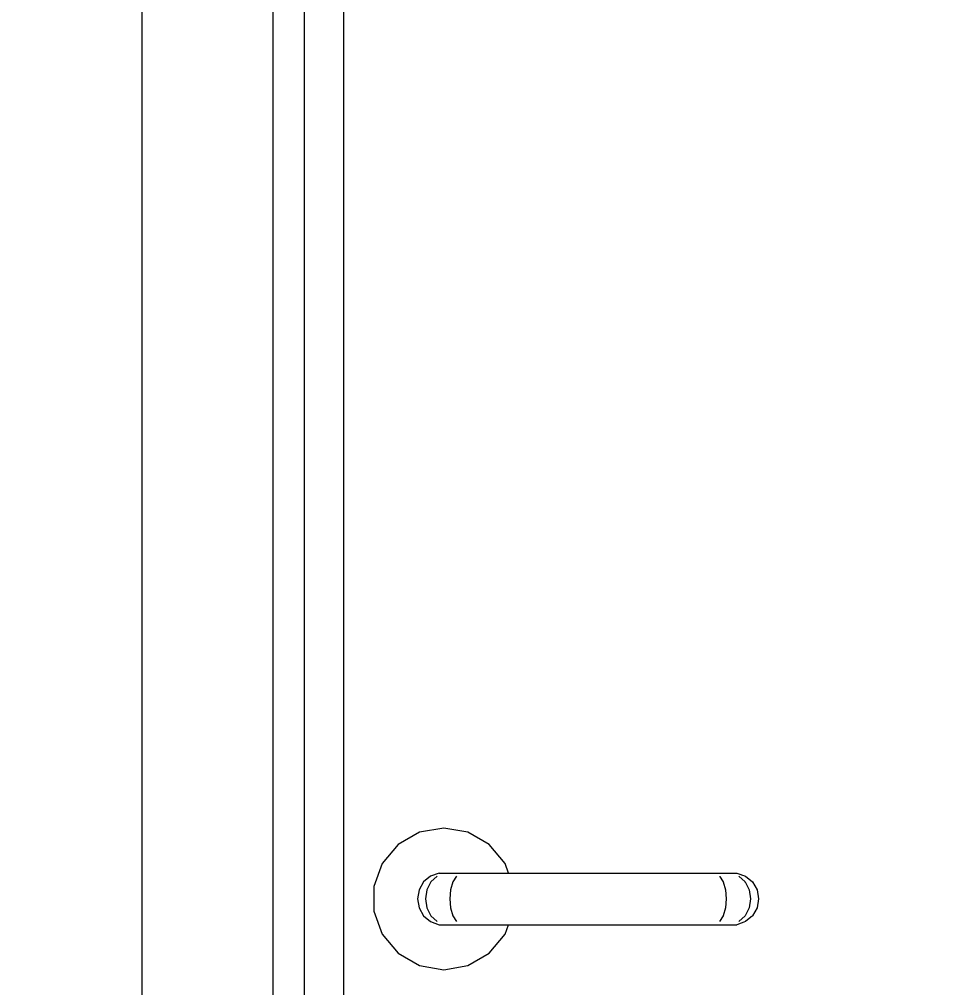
# Model space of a CAD drawing. Header units: millimetres. Extents: x -15634 to 67596, y -3027 to 55843.
# Drawn here: x 11260.7 to 11617.4, y 47961.8 to 48330.7 of the extents above; entities that cross this region are included whole.
import ezdxf

# ---------------------------------------------------------------- set-up
doc = ezdxf.new("R2010")
doc.units = ezdxf.units.MM
doc.header["$MEASUREMENT"] = 0
doc.set_wipeout_variables(frame=1)
doc.linetypes.add('Wipeout_Contour', pattern=[1000, 0, -1000])
doc.layers.add('Dimensioning - General', color=7, linetype='Continuous')
doc.layers.add('Structural - Bearing', color=7, linetype='Continuous')
for name, color, linetype, lineweight, true_color in [('Dimensioning - General_Pen_No__61', 7, 'Continuous', 20, 0x6a6a6a), ('Dimensioning - General_Pen_No__88', 7, 'Continuous', 20, 0xfd4435), ('Structural - Bearing_Pen_No__82', 7, 'Continuous', 20, 0xaaaaaa)]:
    doc.layers.add(name, color=color, linetype=linetype, lineweight=lineweight, true_color=true_color)
doc.styles.add('GENERATED_STYLE_6', font='calibril.ttf')
doc.dimstyles.new('GENERATED_STYLE__3', dxfattribs={"dimtxt": 195.999997, "dimasz": 106.4, "dimexe": 0.18, "dimexo": 0.0625, "dimgap": 0.09, "dimtad": 1, "dimdec": 0, "dimlfac": 0.1, "dimzin": 0, "dimdsep": 46, "dimtxsty": 'GENERATED_STYLE_6', "dimblk": 'ARROWHEAD_2', "dimblk1": 'ARROWHEAD_2', "dimblk2": 'ARROWHEAD_2', "dimcen": 0.09, "dimse1": 1, "dimse2": 1, "dimclrd": 256, "dimclre": 256, "dimclrt": 256, "dimadec": 0, "dimazin": 0, "dimtfac": 1, "dimtdec": 4, "dimtmove": 0, "dimatfit": 3, "dimfxl": 1, "dimtolj": 1, "dimtzin": 0, "dimarcsym": 0})

# ---------------------------------------------------------------- blocks, each defined once
blk = doc.blocks.new('*D67')
at = {"layer": 'Dimensioning - General_Pen_No__61', "color": 251, "linetype": 'Continuous', "lineweight": 20, "true_color": 0x6a6a6a, "transparency": 16777216}
for p, q in [((27454.43, 49636.02), (27594.43, 49555.19)), ((27629.43, 49595.6), (27419.43, 49595.6)), ((27524.43, 46895.6), (27524.43, 49595.6)), ((27454.43, 46936.02), (27594.43, 46855.19)), ((27629.43, 46895.6), (27419.43, 46895.6))]:
    blk.add_line(p, q, dxfattribs=at)
at = {"layer": 'Dimensioning - General_Pen_No__88', "color": 20, "lineweight": 20, "true_color": 0xfd4435, "transparency": 16777216, "char_height": 196, "attachment_point": 7, "rotation": 90, "style": 'GENERATED_STYLE_6'}
for s, insert in [('\\A1;{\\pql;\\fCalibri Light|b0|i0|c0|p34;20}', (27485.23, 49237.36)), ('\\A1;{\\pql;\\fCalibri Light|b0|i0|c0|p34;270}', (27485.23, 48007.27))]:
    blk.add_mtext(s, dxfattribs=dict(at, insert=insert))
blk = doc.blocks.new('ARROWHEAD_2')
at = {"color": 0, "linetype": 'Continuous', "lineweight": 0}
for p, q in [((-0.3781, -0.655), (0.3781, 0.655)), ((0, 0), (-1, 0))]:
    blk.add_line(p, q, dxfattribs=at)
blk = doc.blocks.new('*D115')
at = {"layer": 'Dimensioning - General_Pen_No__61', "color": 251, "linetype": 'Continuous', "lineweight": 20, "true_color": 0x6a6a6a, "transparency": 16777216}
for p, q in [((28004.43, 49636.02), (28144.43, 49555.19)), ((28179.43, 49595.6), (27969.43, 49595.6)), ((28074.43, 46895.6), (28074.43, 49595.6)), ((28004.43, 46936.02), (28144.43, 46855.19)), ((28179.43, 46895.6), (27969.43, 46895.6))]:
    blk.add_line(p, q, dxfattribs=at)
at = {"layer": 'Dimensioning - General_Pen_No__88', "color": 20, "lineweight": 20, "true_color": 0xfd4435, "transparency": 16777216, "char_height": 196, "attachment_point": 7, "rotation": 90, "style": 'GENERATED_STYLE_6'}
for s, insert in [('\\A1;{\\pql;\\fCalibri Light|b0|i0|c0|p34;20}', (28035.23, 49237.36)), ('\\A1;{\\pql;\\fCalibri Light|b0|i0|c0|p34;270}', (28035.23, 48007.27))]:
    blk.add_mtext(s, dxfattribs=dict(at, insert=insert))
blk = doc.blocks.new('*D136')
at = {"layer": 'Dimensioning - General_Pen_No__61', "color": 251, "linetype": 'Continuous', "lineweight": 20, "true_color": 0x6a6a6a, "transparency": 16777216}
for p, q in [((28554.43, 49836.02), (28694.43, 49755.19)), ((28729.43, 49795.6), (28519.43, 49795.6)), ((28624.43, 46895.6), (28624.43, 49795.6)), ((28554.43, 46936.02), (28694.43, 46855.19)), ((28729.43, 46895.6), (28519.43, 46895.6))]:
    blk.add_line(p, q, dxfattribs=at)
at = {"layer": 'Dimensioning - General_Pen_No__88', "color": 20, "lineweight": 20, "true_color": 0xfd4435, "transparency": 16777216, "insert": (28585.23, 48107.27), "char_height": 196, "attachment_point": 7, "rotation": 90, "style": 'GENERATED_STYLE_6'}
blk.add_mtext('\\A1;{\\pql;\\fCalibri Light|b0|i0|c0|p34;290}', dxfattribs=at)
blk = doc.blocks.new('*D163')
at = {"layer": 'Dimensioning - General_Pen_No__61', "color": 251, "linetype": 'Continuous', "lineweight": 20, "true_color": 0x6a6a6a, "transparency": 16777216}
for p, q in [((34964.93, 49636.02), (35104.93, 49555.19)), ((35139.93, 49595.6), (34929.93, 49595.6)), ((35034.93, 46895.6), (35034.93, 49595.6)), ((34964.93, 46936.02), (35104.93, 46855.19)), ((35139.93, 46895.6), (34929.93, 46895.6))]:
    blk.add_line(p, q, dxfattribs=at)
at = {"layer": 'Dimensioning - General_Pen_No__88', "color": 20, "lineweight": 20, "true_color": 0xfd4435, "transparency": 16777216, "char_height": 196, "attachment_point": 7, "rotation": 90, "style": 'GENERATED_STYLE_6'}
for s, insert in [('\\A1;{\\pql;\\fCalibri Light|b0|i0|c0|p34;20}', (34995.73, 49237.36)), ('\\A1;{\\pql;\\fCalibri Light|b0|i0|c0|p34;270}', (34995.73, 48007.27))]:
    blk.add_mtext(s, dxfattribs=dict(at, insert=insert))
blk = doc.blocks.new('*D211')
at = {"layer": 'Dimensioning - General_Pen_No__61', "color": 251, "linetype": 'Continuous', "lineweight": 20, "true_color": 0x6a6a6a, "transparency": 16777216}
for p, q in [((35514.93, 49636.02), (35654.93, 49555.19)), ((35689.93, 49595.6), (35479.93, 49595.6)), ((35584.93, 46895.6), (35584.93, 49595.6)), ((35514.93, 46936.02), (35654.93, 46855.19)), ((35689.93, 46895.6), (35479.93, 46895.6))]:
    blk.add_line(p, q, dxfattribs=at)
at = {"layer": 'Dimensioning - General_Pen_No__88', "color": 20, "lineweight": 20, "true_color": 0xfd4435, "transparency": 16777216, "char_height": 196, "attachment_point": 7, "rotation": 90, "style": 'GENERATED_STYLE_6'}
for s, insert in [('\\A1;{\\pql;\\fCalibri Light|b0|i0|c0|p34;20}', (35545.73, 49237.36)), ('\\A1;{\\pql;\\fCalibri Light|b0|i0|c0|p34;270}', (35545.73, 48007.27))]:
    blk.add_mtext(s, dxfattribs=dict(at, insert=insert))
blk = doc.blocks.new('*D232')
at = {"layer": 'Dimensioning - General_Pen_No__61', "color": 251, "linetype": 'Continuous', "lineweight": 20, "true_color": 0x6a6a6a, "transparency": 16777216}
for p, q in [((36064.93, 49836.02), (36204.93, 49755.19)), ((36239.93, 49795.6), (36029.93, 49795.6)), ((36134.93, 46895.6), (36134.93, 49795.6)), ((36064.93, 46936.02), (36204.93, 46855.19)), ((36239.93, 46895.6), (36029.93, 46895.6))]:
    blk.add_line(p, q, dxfattribs=at)
at = {"layer": 'Dimensioning - General_Pen_No__88', "color": 20, "lineweight": 20, "true_color": 0xfd4435, "transparency": 16777216, "insert": (36095.73, 48107.27), "char_height": 196, "attachment_point": 7, "rotation": 90, "style": 'GENERATED_STYLE_6'}
blk.add_mtext('\\A1;{\\pql;\\fCalibri Light|b0|i0|c0|p34;290}', dxfattribs=at)

msp = doc.modelspace()

# ---------------------------------------------------------------- wipeouts: each hides what was drawn before it
at = {"color": 254, "linetype": 'Wipeout_Contour', "lineweight": 0, "ltscale": 197449.76074}
msp.add_wipeout([(11369.37, 49070.6), (11357.37, 49082.6), (11357.37, 46995.6), (11369.37, 46995.6)], dxfattribs=at).dxf.layer = 'Structural - Bearing'
at = {"color": 254, "linetype": 'Wipeout_Contour', "lineweight": 0, "ltscale": 1381409.39895904}
msp.add_wipeout([(11395.78, 47990.92), (11398.98, 47982.1), (11405.01, 47974.92), (11413.13, 47970.23), (11422.37, 47968.6), (11431.6, 47970.23), (11439.72, 47974.92), (11445.75, 47982.1), (11447.08, 47985.76), (11420.63, 47985.76), (11417.37, 47986.94), (11414.71, 47989.18), (11412.97, 47992.18), (11412.37, 47995.6), (11412.97, 47999.02), (11414.71, 48002.03), (11417.37, 48004.26), (11420.63, 48005.45), (11437.6, 48005.45), (11447.08, 48005.45), (11445.75, 48009.1), (11439.72, 48016.29), (11431.6, 48020.98), (11422.37, 48022.6), (11413.13, 48020.98), (11405.01, 48016.29), (11398.98, 48009.1), (11395.78, 48000.29)], dxfattribs=at).dxf.layer = 'Structural - Bearing'

# ---------------------------------------------------------------- next in the draw order: linework, layer by layer
at = {"layer": 'Structural - Bearing_Pen_No__82', "color": 253, "linetype": 'Continuous', "lineweight": 20, "true_color": 0xaaaaaa}
for p, q in [((11413.13, 48020.98), (11405.01, 48016.29)), ((11422.37, 48022.6), (11413.13, 48020.98)), ((11431.6, 48020.98), (11422.37, 48022.6)), ((11439.72, 48016.29), (11431.6, 48020.98)), ((11405.01, 48016.29), (11398.98, 48009.1)), ((11445.75, 48009.1), (11439.72, 48016.29)), ((11398.98, 48009.1), (11395.78, 48000.29)), ((11395.78, 48000.29), (11395.78, 47990.92)), ((11395.78, 47990.92), (11398.98, 47982.1)), ((11398.98, 47982.1), (11405.01, 47974.92)), ((11439.72, 47974.92), (11445.75, 47982.1)), ((11405.01, 47974.92), (11413.13, 47970.23)), ((11431.6, 47970.23), (11439.72, 47974.92)), ((11413.13, 47970.23), (11422.37, 47968.6)), ((11422.37, 47968.6), (11431.6, 47970.23))]:
    msp.add_line(p, q, dxfattribs=at)

# ---------------------------------------------------------------- next in the draw order: wipeouts: each hides what was drawn before it
at = {"color": 254, "linetype": 'Wipeout_Contour', "lineweight": 0, "ltscale": 197481.662678}
msp.add_wipeout([(11307.37, 46995.6), (11357.37, 46995.6), (11357.37, 49082.6), (11307.37, 49132.6)], dxfattribs=at).dxf.layer = 'Structural - Bearing'
at = {"color": 254, "linetype": 'Wipeout_Contour', "lineweight": 0, "ltscale": 197421.295433}
msp.add_wipeout([(11369.37, 46995.6), (11384.37, 46995.6), (11384.37, 49055.6), (11369.37, 49055.6)], dxfattribs=at).dxf.layer = 'Structural - Bearing'
at = {"color": 254, "linetype": 'Wipeout_Contour', "lineweight": 0, "ltscale": 197378.278536}
msp.add_wipeout([(11417.37, 48004.26), (11419.89, 48004.26), (11422.82, 48005.45), (11420.63, 48005.45)], dxfattribs=at).dxf.layer = 'Structural - Bearing'
at = {"color": 254, "linetype": 'Wipeout_Contour', "lineweight": 0, "ltscale": 197330.065746}
msp.add_wipeout([(11415.41, 47995.6), (11412.37, 47995.6), (11412.97, 47992.18), (11415.95, 47992.18)], dxfattribs=at).dxf.layer = 'Structural - Bearing'

# ---------------------------------------------------------------- next in the draw order: linework, layer by layer
at = {"layer": 'Structural - Bearing_Pen_No__82', "color": 253, "linetype": 'Continuous', "lineweight": 20, "true_color": 0xaaaaaa}
for p, q in [((11307.37, 49132.6), (11307.37, 46995.6)), ((11357.37, 46995.6), (11357.37, 49082.6)), ((11369.37, 46995.6), (11369.37, 49070.6)), ((11384.37, 46995.6), (11384.37, 49055.6))]:
    msp.add_line(p, q, dxfattribs=at)

# ---------------------------------------------------------------- next in the draw order: wipeouts: each hides what was drawn before it
at = {"color": 254, "linetype": 'Wipeout_Contour', "lineweight": 0, "ltscale": 197369.025842}
msp.add_wipeout([(11414.71, 48002.03), (11417.51, 48002.03), (11419.89, 48004.26), (11417.37, 48004.26)], dxfattribs=at).dxf.layer = 'Structural - Bearing'
at = {"color": 254, "linetype": 'Wipeout_Contour', "lineweight": 0, "ltscale": 197318.580496}
msp.add_wipeout([(11412.97, 47992.18), (11414.71, 47989.18), (11417.51, 47989.18), (11415.95, 47992.18)], dxfattribs=at).dxf.layer = 'Structural - Bearing'

# ---------------------------------------------------------------- next in the draw order: wipeouts: each hides what was drawn before it
at = {"color": 254, "linetype": 'Wipeout_Contour', "lineweight": 0, "ltscale": 197382.486038}
msp.add_wipeout([(11422.82, 48005.45), (11419.89, 48004.26), (11427.28, 48004.26), (11428.97, 48005.45)], dxfattribs=at).dxf.layer = 'Structural - Bearing'
at = {"color": 254, "linetype": 'Wipeout_Contour', "lineweight": 0, "ltscale": 197356.903741}
msp.add_wipeout([(11412.97, 47999.02), (11415.95, 47999.02), (11417.51, 48002.03), (11414.71, 48002.03)], dxfattribs=at).dxf.layer = 'Structural - Bearing'
at = {"color": 254, "linetype": 'Wipeout_Contour', "lineweight": 0, "ltscale": 197310.31178}
msp.add_wipeout([(11414.71, 47989.18), (11417.37, 47986.94), (11419.89, 47986.94), (11417.51, 47989.18)], dxfattribs=at).dxf.layer = 'Structural - Bearing'

# ---------------------------------------------------------------- next in the draw order: wipeouts: each hides what was drawn before it
at = {"color": 254, "linetype": 'Wipeout_Contour', "lineweight": 0, "ltscale": 197373.89974}
msp.add_wipeout([(11419.89, 48004.26), (11417.51, 48002.03), (11425.9, 48002.03), (11427.28, 48004.26)], dxfattribs=at).dxf.layer = 'Structural - Bearing'
at = {"color": 254, "linetype": 'Wipeout_Contour', "lineweight": 0, "ltscale": 197343.375336}
msp.add_wipeout([(11412.97, 47999.02), (11412.37, 47995.6), (11415.41, 47995.6), (11415.95, 47999.02)], dxfattribs=at).dxf.layer = 'Structural - Bearing'
at = {"color": 254, "linetype": 'Wipeout_Contour', "lineweight": 0, "ltscale": 197306.255996}
msp.add_wipeout([(11417.37, 47986.94), (11420.63, 47985.76), (11422.82, 47985.76), (11419.89, 47986.94)], dxfattribs=at).dxf.layer = 'Structural - Bearing'

# ---------------------------------------------------------------- next in the draw order: linework, layer by layer
at = {"layer": 'Structural - Bearing_Pen_No__82', "color": 253, "linetype": 'Continuous', "lineweight": 20, "true_color": 0xaaaaaa}
for p, q in [((11420.63, 48005.45), (11417.37, 48004.26)), ((11420.63, 48005.45), (11422.82, 48005.45)), ((11412.97, 47999.02), (11412.37, 47995.6)), ((11412.37, 47995.6), (11412.97, 47992.18))]:
    msp.add_line(p, q, dxfattribs=at)

# ---------------------------------------------------------------- next in the draw order: wipeouts: each hides what was drawn before it
at = {"color": 254, "linetype": 'Wipeout_Contour', "lineweight": 0, "ltscale": 197389.698791}
msp.add_wipeout([(11428.97, 48005.45), (11427.28, 48004.26), (11436.71, 48004.26), (11437.14, 48005.45)], dxfattribs=at).dxf.layer = 'Structural - Bearing'
at = {"color": 254, "linetype": 'Wipeout_Contour', "lineweight": 0, "ltscale": 197362.273564}
msp.add_wipeout([(11415.95, 47999.02), (11425, 47999.02), (11425.9, 48002.03), (11417.51, 48002.03)], dxfattribs=at).dxf.layer = 'Structural - Bearing'
at = {"color": 254, "linetype": 'Wipeout_Contour', "lineweight": 0, "ltscale": 197335.701747}
msp.add_wipeout([(11424.69, 47995.6), (11415.41, 47995.6), (11415.95, 47992.18), (11425, 47992.18)], dxfattribs=at).dxf.layer = 'Structural - Bearing'

# ---------------------------------------------------------------- next in the draw order: linework, layer by layer
at = {"layer": 'Structural - Bearing_Pen_No__82', "color": 253, "linetype": 'Continuous', "lineweight": 20, "true_color": 0xaaaaaa}
for p, q in [((11417.37, 48004.26), (11414.71, 48002.03)), ((11419.89, 48004.26), (11417.51, 48002.03))]:
    msp.add_line(p, q, dxfattribs=at)

# ---------------------------------------------------------------- next in the draw order: wipeouts: each hides what was drawn before it
at = {"color": 254, "linetype": 'Wipeout_Contour', "lineweight": 0, "ltscale": 197382.161174}
msp.add_wipeout([(11427.28, 48004.26), (11425.9, 48002.03), (11436.36, 48002.03), (11436.71, 48004.26)], dxfattribs=at).dxf.layer = 'Structural - Bearing'
at = {"color": 254, "linetype": 'Wipeout_Contour', "lineweight": 0, "ltscale": 197349.010961}
msp.add_wipeout([(11415.95, 47999.02), (11415.41, 47995.6), (11424.69, 47995.6), (11425, 47999.02)], dxfattribs=at).dxf.layer = 'Structural - Bearing'
at = {"color": 254, "linetype": 'Wipeout_Contour', "lineweight": 0, "ltscale": 197323.951353}
msp.add_wipeout([(11425, 47992.18), (11415.95, 47992.18), (11417.51, 47989.18), (11425.9, 47989.18)], dxfattribs=at).dxf.layer = 'Structural - Bearing'

# ---------------------------------------------------------------- next in the draw order: linework, layer by layer
at = {"layer": 'Structural - Bearing_Pen_No__82', "color": 253, "linetype": 'Continuous', "lineweight": 20, "true_color": 0xaaaaaa}
for p, q in [((11422.82, 48005.45), (11428.97, 48005.45)), ((11414.71, 48002.03), (11412.97, 47999.02)), ((11417.51, 48002.03), (11415.95, 47999.02)), ((11415.95, 47999.02), (11415.41, 47995.6)), ((11415.41, 47995.6), (11415.95, 47992.18)), ((11412.97, 47992.18), (11414.71, 47989.18))]:
    msp.add_line(p, q, dxfattribs=at)

# ---------------------------------------------------------------- next in the draw order: wipeouts: each hides what was drawn before it
at = {"color": 254, "linetype": 'Wipeout_Contour', "lineweight": 0, "ltscale": 197431.423416}
msp.add_wipeout([(11437.14, 48005.45), (11436.71, 48004.26), (11518.03, 48004.26), (11517.6, 48005.45)], dxfattribs=at).dxf.layer = 'Structural - Bearing'
at = {"color": 254, "linetype": 'Wipeout_Contour', "lineweight": 0, "ltscale": 197371.313296}
msp.add_wipeout([(11425.9, 48002.03), (11425, 47999.02), (11436.13, 47999.02), (11436.36, 48002.03)], dxfattribs=at).dxf.layer = 'Structural - Bearing'
at = {"color": 254, "linetype": 'Wipeout_Contour', "lineweight": 0, "ltscale": 197345.155836}
msp.add_wipeout([(11424.69, 47995.6), (11425, 47992.18), (11436.13, 47992.18), (11436.05, 47995.6)], dxfattribs=at).dxf.layer = 'Structural - Bearing'
at = {"color": 254, "linetype": 'Wipeout_Contour', "lineweight": 0, "ltscale": 197315.187118}
msp.add_wipeout([(11425.9, 47989.18), (11417.51, 47989.18), (11419.89, 47986.94), (11427.28, 47986.94)], dxfattribs=at).dxf.layer = 'Structural - Bearing'

# ---------------------------------------------------------------- next in the draw order: linework, layer by layer
at = {"layer": 'Structural - Bearing_Pen_No__82', "color": 253, "linetype": 'Continuous', "lineweight": 20, "true_color": 0xaaaaaa}
for p, q in [((11427.28, 48004.26), (11425.9, 48002.03)), ((11415.95, 47992.18), (11417.51, 47989.18)), ((11414.71, 47989.18), (11417.37, 47986.94))]:
    msp.add_line(p, q, dxfattribs=at)

# ---------------------------------------------------------------- next in the draw order: wipeouts: each hides what was drawn before it
at = {"color": 254, "linetype": 'Wipeout_Contour', "lineweight": 0, "ltscale": 197424.771736}
msp.add_wipeout([(11436.71, 48004.26), (11436.36, 48002.03), (11518.38, 48002.03), (11518.03, 48004.26)], dxfattribs=at).dxf.layer = 'Structural - Bearing'
at = {"color": 254, "linetype": 'Wipeout_Contour', "lineweight": 0, "ltscale": 197358.46442}
msp.add_wipeout([(11425, 47999.02), (11424.69, 47995.6), (11436.05, 47995.6), (11436.13, 47999.02)], dxfattribs=at).dxf.layer = 'Structural - Bearing'
at = {"color": 254, "linetype": 'Wipeout_Contour', "lineweight": 0, "ltscale": 197332.992823}
msp.add_wipeout([(11425, 47992.18), (11425.9, 47989.18), (11436.36, 47989.18), (11436.13, 47992.18)], dxfattribs=at).dxf.layer = 'Structural - Bearing'
at = {"color": 254, "linetype": 'Wipeout_Contour', "lineweight": 0, "ltscale": 197310.465028}
msp.add_wipeout([(11419.89, 47986.94), (11422.82, 47985.76), (11428.97, 47985.76), (11427.28, 47986.94)], dxfattribs=at).dxf.layer = 'Structural - Bearing'

# ---------------------------------------------------------------- next in the draw order: linework, layer by layer
at = {"layer": 'Structural - Bearing_Pen_No__82', "color": 253, "linetype": 'Continuous', "lineweight": 20, "true_color": 0xaaaaaa}
for p, q in [((11447.08, 48005.45), (11445.75, 48009.1)), ((11428.97, 48005.45), (11437.14, 48005.45)), ((11425.9, 48002.03), (11425, 47999.02)), ((11425, 47999.02), (11424.69, 47995.6)), ((11424.69, 47995.6), (11425, 47992.18)), ((11417.37, 47986.94), (11420.63, 47985.76)), ((11417.51, 47989.18), (11419.89, 47986.94)), ((11420.63, 47985.76), (11422.82, 47985.76))]:
    msp.add_line(p, q, dxfattribs=at)

# ---------------------------------------------------------------- next in the draw order: wipeouts: each hides what was drawn before it
at = {"color": 254, "linetype": 'Wipeout_Contour', "lineweight": 0, "ltscale": 197473.179197}
msp.add_wipeout([(11517.6, 48005.45), (11518.03, 48004.26), (11527.46, 48004.26), (11525.77, 48005.45)], dxfattribs=at).dxf.layer = 'Structural - Bearing'
at = {"color": 254, "linetype": 'Wipeout_Contour', "lineweight": 0, "ltscale": 197414.57985}
msp.add_wipeout([(11436.36, 48002.03), (11436.13, 47999.02), (11518.6, 47999.02), (11518.38, 48002.03)], dxfattribs=at).dxf.layer = 'Structural - Bearing'
at = {"color": 254, "linetype": 'Wipeout_Contour', "lineweight": 0, "ltscale": 197388.771418}
msp.add_wipeout([(11436.05, 47995.6), (11436.13, 47992.18), (11518.6, 47992.18), (11518.68, 47995.6)], dxfattribs=at).dxf.layer = 'Structural - Bearing'
at = {"color": 254, "linetype": 'Wipeout_Contour', "lineweight": 0, "ltscale": 197323.450991}
msp.add_wipeout([(11425.9, 47989.18), (11427.28, 47986.94), (11436.71, 47986.94), (11436.36, 47989.18)], dxfattribs=at).dxf.layer = 'Structural - Bearing'

# ---------------------------------------------------------------- next in the draw order: linework, layer by layer
at = {"layer": 'Structural - Bearing_Pen_No__82', "color": 253, "linetype": 'Continuous', "lineweight": 20, "true_color": 0xaaaaaa}
msp.add_line((11425, 47992.18), (11425.9, 47989.18), dxfattribs=at)

# ---------------------------------------------------------------- next in the draw order: wipeouts: each hides what was drawn before it
at = {"color": 254, "linetype": 'Wipeout_Contour', "lineweight": 0, "ltscale": 197467.418054}
msp.add_wipeout([(11518.03, 48004.26), (11518.38, 48002.03), (11528.83, 48002.03), (11527.46, 48004.26)], dxfattribs=at).dxf.layer = 'Structural - Bearing'
at = {"color": 254, "linetype": 'Wipeout_Contour', "lineweight": 0, "ltscale": 197402.077067}
msp.add_wipeout([(11436.13, 47999.02), (11436.05, 47995.6), (11518.68, 47995.6), (11518.6, 47999.02)], dxfattribs=at).dxf.layer = 'Structural - Bearing'
at = {"color": 254, "linetype": 'Wipeout_Contour', "lineweight": 0, "ltscale": 197376.26776}
msp.add_wipeout([(11436.13, 47992.18), (11436.36, 47989.18), (11518.38, 47989.18), (11518.6, 47992.18)], dxfattribs=at).dxf.layer = 'Structural - Bearing'
at = {"color": 254, "linetype": 'Wipeout_Contour', "lineweight": 0, "ltscale": 197317.680401}
msp.add_wipeout([(11427.28, 47986.94), (11428.97, 47985.76), (11437.14, 47985.76), (11436.71, 47986.94)], dxfattribs=at).dxf.layer = 'Structural - Bearing'

# ---------------------------------------------------------------- next in the draw order: linework, layer by layer
at = {"layer": 'Structural - Bearing_Pen_No__82', "color": 253, "linetype": 'Continuous', "lineweight": 20, "true_color": 0xaaaaaa}
for p, q in [((11437.14, 48005.45), (11517.6, 48005.45)), ((11425.9, 47989.18), (11427.28, 47986.94)), ((11422.82, 47985.76), (11428.97, 47985.76))]:
    msp.add_line(p, q, dxfattribs=at)

# ---------------------------------------------------------------- next in the draw order: wipeouts: each hides what was drawn before it
at = {"color": 254, "linetype": 'Wipeout_Contour', "lineweight": 0, "ltscale": 197480.449646}
msp.add_wipeout([(11531.91, 48005.45), (11525.77, 48005.45), (11527.46, 48004.26), (11534.84, 48004.26)], dxfattribs=at).dxf.layer = 'Structural - Bearing'
at = {"color": 254, "linetype": 'Wipeout_Contour', "lineweight": 0, "ltscale": 197457.885659}
msp.add_wipeout([(11518.38, 48002.03), (11518.6, 47999.02), (11529.73, 47999.02), (11528.83, 48002.03)], dxfattribs=at).dxf.layer = 'Structural - Bearing'
at = {"color": 254, "linetype": 'Wipeout_Contour', "lineweight": 0, "ltscale": 197432.428121}
msp.add_wipeout([(11518.68, 47995.6), (11518.6, 47992.18), (11529.73, 47992.18), (11530.04, 47995.6)], dxfattribs=at).dxf.layer = 'Structural - Bearing'
at = {"color": 254, "linetype": 'Wipeout_Contour', "lineweight": 0, "ltscale": 197366.074208}
msp.add_wipeout([(11436.36, 47989.18), (11436.71, 47986.94), (11518.03, 47986.94), (11518.38, 47989.18)], dxfattribs=at).dxf.layer = 'Structural - Bearing'

# ---------------------------------------------------------------- next in the draw order: wipeouts: each hides what was drawn before it
at = {"color": 254, "linetype": 'Wipeout_Contour', "lineweight": 0, "ltscale": 197475.747626}
msp.add_wipeout([(11527.46, 48004.26), (11528.83, 48002.03), (11537.23, 48002.03), (11534.84, 48004.26)], dxfattribs=at).dxf.layer = 'Structural - Bearing'
at = {"color": 254, "linetype": 'Wipeout_Contour', "lineweight": 0, "ltscale": 197445.730834}
msp.add_wipeout([(11518.6, 47999.02), (11518.68, 47995.6), (11530.04, 47995.6), (11529.73, 47999.02)], dxfattribs=at).dxf.layer = 'Structural - Bearing'
at = {"color": 254, "linetype": 'Wipeout_Contour', "lineweight": 0, "ltscale": 197419.58196}
msp.add_wipeout([(11518.6, 47992.18), (11518.38, 47989.18), (11528.83, 47989.18), (11529.73, 47992.18)], dxfattribs=at).dxf.layer = 'Structural - Bearing'
at = {"color": 254, "linetype": 'Wipeout_Contour', "lineweight": 0, "ltscale": 197359.420239}
msp.add_wipeout([(11436.71, 47986.94), (11437.14, 47985.76), (11517.6, 47985.76), (11518.03, 47986.94)], dxfattribs=at).dxf.layer = 'Structural - Bearing'

# ---------------------------------------------------------------- next in the draw order: linework, layer by layer
at = {"layer": 'Structural - Bearing_Pen_No__82', "color": 253, "linetype": 'Continuous', "lineweight": 20, "true_color": 0xaaaaaa}
for p, q in [((11517.6, 48005.45), (11525.77, 48005.45)), ((11428.97, 47985.76), (11437.14, 47985.76)), ((11445.75, 47982.1), (11447.08, 47985.76))]:
    msp.add_line(p, q, dxfattribs=at)

# ---------------------------------------------------------------- next in the draw order: wipeouts: each hides what was drawn before it
at = {"color": 254, "linetype": 'Wipeout_Contour', "lineweight": 0, "ltscale": 197484.694767}
msp.add_wipeout([(11531.91, 48005.45), (11534.84, 48004.26), (11537.37, 48004.26), (11534.1, 48005.45)], dxfattribs=at).dxf.layer = 'Structural - Bearing'
at = {"color": 254, "linetype": 'Wipeout_Contour', "lineweight": 0, "ltscale": 197467.001591}
msp.add_wipeout([(11537.23, 48002.03), (11528.83, 48002.03), (11529.73, 47999.02), (11538.78, 47999.02)], dxfattribs=at).dxf.layer = 'Structural - Bearing'
at = {"color": 254, "linetype": 'Wipeout_Contour', "lineweight": 0, "ltscale": 197441.962807}
msp.add_wipeout([(11530.04, 47995.6), (11529.73, 47992.18), (11538.78, 47992.18), (11539.32, 47995.6)], dxfattribs=at).dxf.layer = 'Structural - Bearing'
at = {"color": 254, "linetype": 'Wipeout_Contour', "lineweight": 0, "ltscale": 197408.733193}
msp.add_wipeout([(11518.38, 47989.18), (11518.03, 47986.94), (11527.46, 47986.94), (11528.83, 47989.18)], dxfattribs=at).dxf.layer = 'Structural - Bearing'

# ---------------------------------------------------------------- next in the draw order: linework, layer by layer
at = {"layer": 'Structural - Bearing_Pen_No__82', "color": 253, "linetype": 'Continuous', "lineweight": 20, "true_color": 0xaaaaaa}
for p, q in [((11525.77, 48005.45), (11531.91, 48005.45)), ((11527.46, 48004.26), (11528.83, 48002.03))]:
    msp.add_line(p, q, dxfattribs=at)

# ---------------------------------------------------------------- next in the draw order: wipeouts: each hides what was drawn before it
at = {"color": 254, "linetype": 'Wipeout_Contour', "lineweight": 0, "ltscale": 197480.666872}
msp.add_wipeout([(11534.84, 48004.26), (11537.23, 48002.03), (11540.03, 48002.03), (11537.37, 48004.26)], dxfattribs=at).dxf.layer = 'Structural - Bearing'
at = {"color": 254, "linetype": 'Wipeout_Contour', "lineweight": 0, "ltscale": 197455.264884}
msp.add_wipeout([(11529.73, 47999.02), (11530.04, 47995.6), (11539.32, 47995.6), (11538.78, 47999.02)], dxfattribs=at).dxf.layer = 'Structural - Bearing'
at = {"color": 254, "linetype": 'Wipeout_Contour', "lineweight": 0, "ltscale": 197428.699642}
msp.add_wipeout([(11528.83, 47989.18), (11537.23, 47989.18), (11538.78, 47992.18), (11529.73, 47992.18)], dxfattribs=at).dxf.layer = 'Structural - Bearing'
at = {"color": 254, "linetype": 'Wipeout_Contour', "lineweight": 0, "ltscale": 197401.191243}
msp.add_wipeout([(11518.03, 47986.94), (11517.6, 47985.76), (11525.77, 47985.76), (11527.46, 47986.94)], dxfattribs=at).dxf.layer = 'Structural - Bearing'

# ---------------------------------------------------------------- next in the draw order: linework, layer by layer
at = {"layer": 'Structural - Bearing_Pen_No__82', "color": 253, "linetype": 'Continuous', "lineweight": 20, "true_color": 0xaaaaaa}
for p, q in [((11531.91, 48005.45), (11534.1, 48005.45)), ((11534.1, 48005.45), (11537.37, 48004.26)), ((11528.83, 48002.03), (11529.73, 47999.02)), ((11529.73, 47999.02), (11530.04, 47995.6)), ((11530.04, 47995.6), (11529.73, 47992.18)), ((11437.14, 47985.76), (11517.6, 47985.76))]:
    msp.add_line(p, q, dxfattribs=at)

# ---------------------------------------------------------------- next in the draw order: wipeouts: each hides what was drawn before it
at = {"color": 254, "linetype": 'Wipeout_Contour', "lineweight": 0, "ltscale": 197472.422833}
msp.add_wipeout([(11537.23, 48002.03), (11538.78, 47999.02), (11541.76, 47999.02), (11540.03, 48002.03)], dxfattribs=at).dxf.layer = 'Structural - Bearing'
at = {"color": 254, "linetype": 'Wipeout_Contour', "lineweight": 0, "ltscale": 197447.653583}
msp.add_wipeout([(11539.32, 47995.6), (11538.78, 47992.18), (11541.76, 47992.18), (11542.37, 47995.6)], dxfattribs=at).dxf.layer = 'Structural - Bearing'
at = {"color": 254, "linetype": 'Wipeout_Contour', "lineweight": 0, "ltscale": 197417.065221}
msp.add_wipeout([(11528.83, 47989.18), (11527.46, 47986.94), (11534.84, 47986.94), (11537.23, 47989.18)], dxfattribs=at).dxf.layer = 'Structural - Bearing'

# ---------------------------------------------------------------- next in the draw order: linework, layer by layer
at = {"layer": 'Structural - Bearing_Pen_No__82', "color": 253, "linetype": 'Continuous', "lineweight": 20, "true_color": 0xaaaaaa}
for p, q in [((11534.84, 48004.26), (11537.23, 48002.03)), ((11537.37, 48004.26), (11540.03, 48002.03)), ((11529.73, 47992.18), (11528.83, 47989.18))]:
    msp.add_line(p, q, dxfattribs=at)

# ---------------------------------------------------------------- next in the draw order: wipeouts: each hides what was drawn before it
at = {"color": 254, "linetype": 'Wipeout_Contour', "lineweight": 0, "ltscale": 197460.95528}
msp.add_wipeout([(11541.76, 47999.02), (11538.78, 47999.02), (11539.32, 47995.6), (11542.37, 47995.6)], dxfattribs=at).dxf.layer = 'Structural - Bearing'
at = {"color": 254, "linetype": 'Wipeout_Contour', "lineweight": 0, "ltscale": 197434.121927}
msp.add_wipeout([(11537.23, 47989.18), (11540.03, 47989.18), (11541.76, 47992.18), (11538.78, 47992.18)], dxfattribs=at).dxf.layer = 'Structural - Bearing'
at = {"color": 254, "linetype": 'Wipeout_Contour', "lineweight": 0, "ltscale": 197408.464331}
msp.add_wipeout([(11525.77, 47985.76), (11531.91, 47985.76), (11534.84, 47986.94), (11527.46, 47986.94)], dxfattribs=at).dxf.layer = 'Structural - Bearing'

# ---------------------------------------------------------------- next in the draw order: linework, layer by layer
at = {"layer": 'Structural - Bearing_Pen_No__82', "color": 253, "linetype": 'Continuous', "lineweight": 20, "true_color": 0xaaaaaa}
for p, q in [((11537.23, 48002.03), (11538.78, 47999.02)), ((11540.03, 48002.03), (11541.76, 47999.02)), ((11538.78, 47999.02), (11539.32, 47995.6)), ((11541.76, 47999.02), (11542.37, 47995.6)), ((11539.32, 47995.6), (11538.78, 47992.18)), ((11542.37, 47995.6), (11541.76, 47992.18)), ((11528.83, 47989.18), (11527.46, 47986.94)), ((11517.6, 47985.76), (11525.77, 47985.76))]:
    msp.add_line(p, q, dxfattribs=at)

# ---------------------------------------------------------------- next in the draw order: wipeouts: each hides what was drawn before it
at = {"color": 254, "linetype": 'Wipeout_Contour', "lineweight": 0, "ltscale": 197421.985918}
msp.add_wipeout([(11534.84, 47986.94), (11537.37, 47986.94), (11540.03, 47989.18), (11537.23, 47989.18)], dxfattribs=at).dxf.layer = 'Structural - Bearing'

# ---------------------------------------------------------------- next in the draw order: linework, layer by layer
at = {"layer": 'Structural - Bearing_Pen_No__82', "color": 253, "linetype": 'Continuous', "lineweight": 20, "true_color": 0xaaaaaa}
for p, q in [((11538.78, 47992.18), (11537.23, 47989.18)), ((11541.76, 47992.18), (11540.03, 47989.18))]:
    msp.add_line(p, q, dxfattribs=at)

# ---------------------------------------------------------------- next in the draw order: wipeouts: each hides what was drawn before it
at = {"color": 254, "linetype": 'Wipeout_Contour', "lineweight": 0, "ltscale": 197412.710995}
msp.add_wipeout([(11531.91, 47985.76), (11534.1, 47985.76), (11537.37, 47986.94), (11534.84, 47986.94)], dxfattribs=at).dxf.layer = 'Structural - Bearing'

# ---------------------------------------------------------------- next in the draw order: linework, layer by layer
at = {"layer": 'Structural - Bearing_Pen_No__82', "color": 253, "linetype": 'Continuous', "lineweight": 20, "true_color": 0xaaaaaa}
for p, q in [((11537.37, 47986.94), (11534.1, 47985.76)), ((11537.23, 47989.18), (11534.84, 47986.94)), ((11540.03, 47989.18), (11537.37, 47986.94)), ((11525.77, 47985.76), (11531.91, 47985.76)), ((11531.91, 47985.76), (11534.1, 47985.76))]:
    msp.add_line(p, q, dxfattribs=at)

# ---------------------------------------------------------------- next in the draw order: dimensions: what is measured, and where the dimension line sits
at = {"layer": 'Dimensioning - General', "color": 251, "linetype": 'Continuous', "lineweight": 20, "true_color": 0x6a6a6a}
for base, p1, p2, picture, middle in [((28624.43, 49795.6), (2253.58, 46895.6), (2139.38, 49795.6), '*D136', (28487.23, 48331.4)), ((36134.93, 49795.6), (9764.08, 46895.6), (9649.88, 49795.6), '*D232', (35997.73, 48331.4)), ((28074.43, 49595.6), (-176.55, 46895.6), (-273.18, 49595.6), '*D115', (27937.23, 48231.4)), ((27524.43, 49595.6), (-77.02, 46895.6), (117.37, 49595.6), '*D67', (27387.23, 48231.4)), ((35584.93, 49595.6), (7333.95, 46895.6), (7237.32, 49595.6), '*D211', (35447.73, 48231.4)), ((35034.93, 49595.6), (7433.48, 46895.6), (7627.87, 49595.6), '*D163', (34897.73, 48231.4))]:
    dim = msp.add_linear_dim(base=base, p1=p1, p2=p2, angle=90, dimstyle='GENERATED_STYLE__3', dxfattribs=at)
    dim.commit()
    dim.dimension.update_dxf_attribs({"geometry": picture, "text_midpoint": middle, "dimtype": 160, "text_rotation": 90})

doc.saveas('drawing.dxf')
